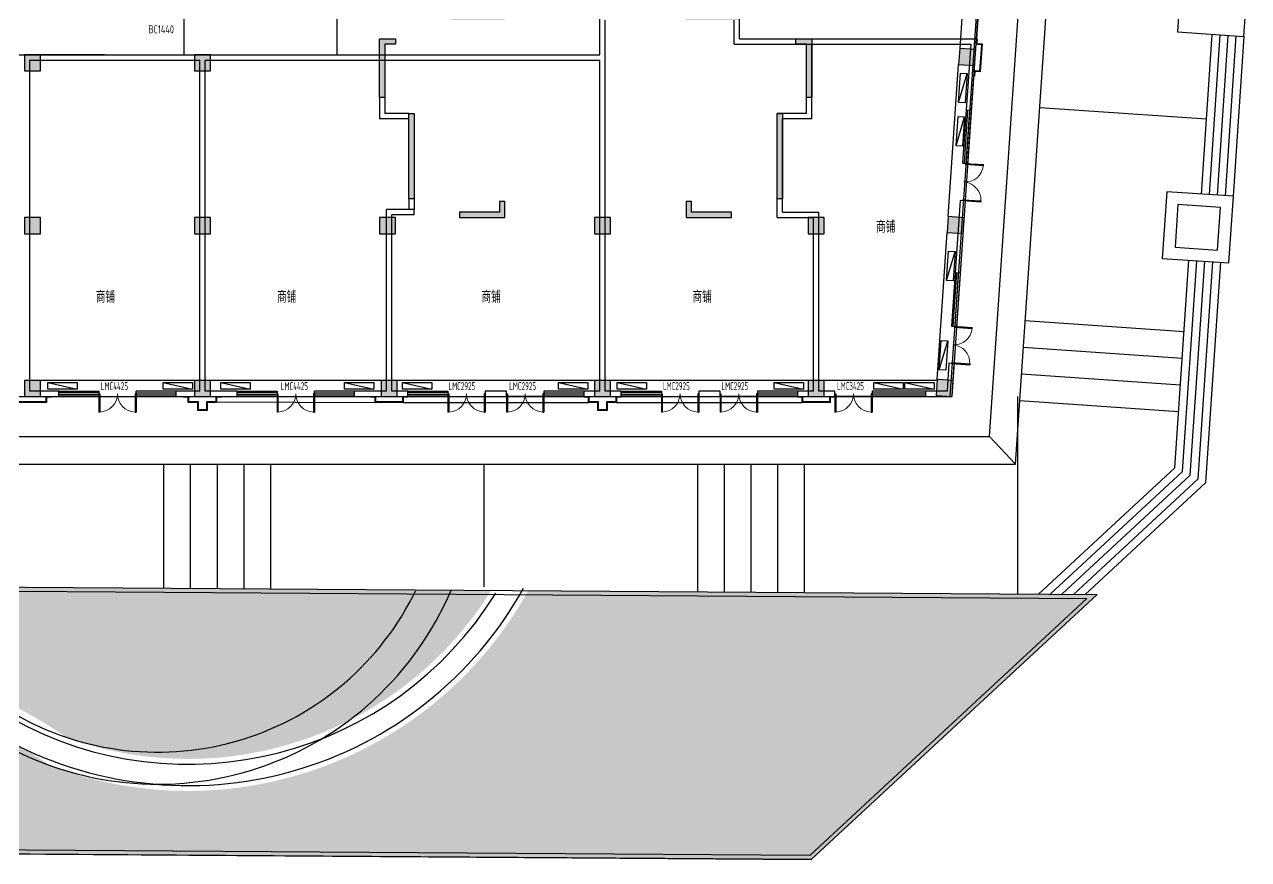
# Model space of a CAD drawing. Header units: millimetres. Extents: x 36720183 to 38160956, y 58934012 to 60388477.
# Drawn here: x 37329263 to 37375131, y 59259071 to 59290355 of the extents above; entities that cross this region are included whole.
import ezdxf

# ---------------------------------------------------------------- set-up
doc = ezdxf.new("R2010")
doc.units = ezdxf.units.MM
doc.header["$LTSCALE"] = 1000
doc.header["$MEASUREMENT"] = 0
doc.linetypes.add('DASH', pattern=[0.35, 0.25, -0.1])
for name, color, linetype in [('@ 绿化', 8, 'Continuous'), ('@YL', 2, 'Continuous'), ('@园建', 1, 'Continuous'), ('@围墙', 5, 'Continuous'), ('@铺装', 2, 'Continuous'), ('C_Hatch', 41, 'Continuous'), ('C_Wall', 6, 'Continuous'), ('COLUMN', 9, 'Continuous'), ('CURTWALL', 4, 'Continuous'), ('DL_道路红线_干道网_', 6, 'Continuous'), ('DL_道路红线_支路网_', 1, 'Continuous'), ('PUB_HATCH', 8, 'Continuous'), ('STAIR', 2, 'Continuous'), ('TEXT', 1, 'Continuous'), ('WALL', 4, 'Continuous'), ('WINDOW', 2, 'Continuous'), ('WINDOW_TEXT', 3, 'Continuous'), ('总图草图2013.08.27$0$花都地段2终极版总图、 - 副本$0$DL_道路红线_干道网_', 6, 'Continuous'), ('总图草图2013_08_27$0$花都地段2', 6, 'Continuous'), ('空调', 115, 'Continuous'), ('裙楼挑廊', 7, 'Continuous'), ('首层轮廓', 6, 'Continuous')]:
    doc.layers.add(name, color=color, linetype=linetype)
doc.styles.get("Standard").update_dxf_attribs({"font": 'gbenor.shx', "bigfont": 'gbcbig.shx'})
pattern_1 = [(90, (0, 0), (-997.7954749999999, 997.7954750000001), [264.58066, -1731.01015]), (45, (0, 0), (-997.7961550815103, 997.7961550815104), [264.58066, -1146.51615]), (135, (0, 0), (-997.7961550815104, -997.7961550815103), [264.58066, -1146.51615])]

# ---------------------------------------------------------------- blocks, each defined once
blk = doc.blocks.new('_FZH')
blk.add_lwpolyline([(-0.499999999992724, -0.4999999999854481), (0.499999999992724, -0.4999999999854481), (0.499999999992724, 0.5000000000145519), (-0.499999999992724, 0.5000000000145519)], close=True)
at = {"layer": 'PUB_HATCH'}
blk.add_solid([(-0.499999999992724, -0.4999999999854481), (0.499999999992724, -0.4999999999854481), (-0.499999999992724, 0.5000000000145519), (0.499999999992724, 0.5000000000145519)], dxfattribs=at)
blk = doc.blocks.new('$DorLib2D$00000002')
for p, q in [((-0.5, -5.684341886080802e-17), (-0.5000000000000007, 0.4875)), ((-0.4750000000000007, 0.4875), (-0.5000000000000007, 0.4875)), ((-0.475, -2.842170943040401e-17), (-0.4750000000000007, 0.4875)), ((0.475, -2.842170943040401e-17), (0.4750000000000007, 0.4875)), ((0.4750000000000007, 0.4875), (0.5000000000000007, 0.4875)), ((0.5, -5.684341886080802e-17), (0.5000000000000007, 0.4875)), ((-0.5, -5.684341886080802e-17), (-0.475, -2.842170943040401e-17)), ((0.5, -5.684341886080802e-17), (0.475, -2.842170943040401e-17))]:
    blk.add_line(p, q)
at = {"lineweight": 13}
for centre, start, end in [((-0.4875, -4.263256414560601e-17), 0, 88.53071641864632), ((0.4875, -4.263256414560601e-17), 91.4692835813537, 180)]:
    blk.add_arc(centre, 0.4875, start, end, dxfattribs=at)
blk = doc.blocks.new('ed231')
at = {"layer": '@铺装', "color": 2, "ltscale": 0.2}
for p, q in [((6628193.603387751, 372824.6380588533), (6626793.674507126, 372824.6381027671)), ((6628193.603387751, 372824.6379623907), (6626793.674507126, 372824.6380063044))]:
    blk.add_line(p, q, dxfattribs=at)
at = {"layer": 'CURTWALL', "color": 2}
for p, q in [((6629693.603891075, 373024.6380220773), (6628193.60372787, 373024.6380453529)), ((6628193.60372787, 373024.6380453529), (6628193.60372787, 372824.6380453529)), ((6628193.60372787, 372957.9713541763), (6629693.603891075, 372957.9713554131)), ((6628193.60372787, 372891.3047365295), (6629693.603891075, 372891.3046887415)), ((6628193.60372787, 372824.6380453529), (6629693.603891075, 372824.6380220773))]:
    blk.add_line(p, q, dxfattribs=at)
at = {"layer": 'WINDOW', "color": 0, "xscale": 1400, "yscale": -1400, "zscale": 1400}
blk.add_blockref('$DorLib2D$00000002', (6627493.603891075, 372924.6380220773), dxfattribs=at)
blk = doc.blocks.new('ds1213')
at = {"layer": '空调', "linetype": 'DASH', "ltscale": 1000}
blk.add_lwpolyline([(8431959.488748034, 364790.3195485603), (8431959.48874805, 365040.3195484038), (8433059.48874808, 365040.319548687), (8433059.488748109, 364790.3195485976)], close=True, dxfattribs=at)
blk.add_lwpolyline([(8431959.48874805, 365040.3195484038), (8433059.488748109, 364790.3195485976)], dxfattribs=at)
blk = doc.blocks.new('T5T6scpm')
at = {"layer": 'C_Hatch'}
h = blk.add_hatch(color=6, dxfattribs=at)
h.paths.add_polyline_path([(344544.7891936302, 42811.43047029525), (344544.7891936302, 43611.43047029525), (344344.7891936302, 43611.43047029525), (344344.7891936302, 42611.43047029525), (345994.7890982628, 42611.43047029525), (345994.7890982628, 42811.43047029525)])
h.paths.add_polyline_path([(348794.7891939655, 50211.43008909374), (350444.789193593, 50211.43008909374), (350444.789193593, 50411.430089131), (348794.7891939655, 50411.430089131)])
h.paths.add_polyline_path([(338344.7891945541, 57911.43008910865), (338344.7891945541, 55111.43008882552), (338544.7891945541, 55111.43008882552), (338544.7891945541, 57911.43008910865)])
h.paths.add_polyline_path([(337244.7891945541, 54811.43008910865), (337044.8374272808, 54811.42866165936), (337044.7891945541, 52411.43008882552), (337644.7891945541, 52411.43008882552), (337644.7891945541, 52611.43008882552), (337244.7891945541, 52611.43008882552)])
h.paths.add_polyline_path([(341444.7891945541, 58611.43008882552), (339944.7891943753, 58611.43008882552), (339944.7891943753, 58411.43008882552), (341444.7891945541, 58411.43008882552)])
h.paths.add_polyline_path([(363044.7891941816, 41511.43047029525), (363044.7891941816, 41711.43047029525), (363444.7891941816, 41711.43047029525), (363444.7891941816, 44611.34540254623), (363644.7891941816, 44611.34540254623), (363644.7891941816, 41511.43047029525)])
h.paths.add_polyline_path([(351344.7479950786, 47711.43007402122), (351344.7891936302, 48811.43008882552), (349344.7891936302, 48811.43008882552), (349344.7891936302, 48111.43027956039), (349144.7891936302, 48111.43027956039), (349144.7891936302, 48811.43008882552), (349144.7891936302, 49011.43008882552), (349344.7891936302, 49011.43008882552), (351544.7891936302, 49011.43008882552), (351544.7479950786, 47711.43007402122)])
h.paths.add_polyline_path([(353544.8715910912, 49011.43008898199), (354144.8715910912, 49011.43008898199), (354144.8715910912, 48811.43008898199), (353744.8715910912, 48811.43008898199), (353744.8715910912, 47361.52011568099), (353544.8715910912, 47361.52011568099)])
h.paths.add_polyline_path([(348444.7891936302, 32411.43008882552), (348444.7891936302, 33011.43085176498), (348244.7891936302, 33011.43085176498), (348244.7891936302, 32611.43008882552), (346744.7891824543, 32611.43008882552), (346744.7891824543, 32411.43008882552)])
h.paths.add_polyline_path([(344344.7891936302, 39111.43085176498), (344344.7891936302, 38911.43085176498), (343944.7891936302, 38911.43085176498), (343944.7891936302, 36911.43008878082), (343744.7891936302, 36911.43008878082), (343744.7891936302, 39111.43085176498)])
h.paths.add_polyline_path([(351344.7891936302, 46211.43027956039), (351344.7891936302, 43811.43037492782), (351544.7891936302, 43811.43037492782), (351544.7891936302, 46211.43027956039)])
h.paths.add_polyline_path([(332044.7891936302, 50111.43008882552), (332644.7891936302, 50111.43008882552), (332644.7891936302, 49911.43008882552), (332244.7891936302, 49911.43008882552), (332244.7891936302, 48461.43027956039), (332044.7891936302, 48461.43027956039)])
h.paths.add_polyline_path([(361144.8715910912, 50561.34540254623), (361144.7891935781, 48811.43008898199), (360944.7891935781, 48811.43008898199), (360944.8715910912, 50561.34540254623)])
h.paths.add_polyline_path([(364644.8715910912, 50561.34540254623), (365244.8715910912, 50561.34540254623), (365244.8715910912, 48911.34540254623), (365044.8715910912, 48911.34540254623), (365044.8715910912, 50361.34540254623), (364644.8715910912, 50361.34540254623)])
h.paths.add_polyline_path([(350744.7891936302, 57911.43008892238), (350744.7891936302, 55111.43008882552), (350544.7891936302, 55111.43008882552), (350544.7891936302, 57911.43008892238)])
h.paths.add_polyline_path([(351844.7891936302, 54811.43008910865), (352044.7891936302, 54811.43008910865), (352044.7891936302, 52411.43008882552), (351444.7891936302, 52411.43008882552), (351444.7891936302, 52611.43008882552), (351844.7891936302, 52611.43008882552)])
h.paths.add_polyline_path([(358044.7861418724, 49011.43008898199), (358044.7861418724, 47361.52011568099), (357844.7861418724, 47361.52011568099), (357844.7861418724, 49011.43008898199)])
h.paths.add_polyline_path([(365244.8715910912, 46161.34535486251), (365244.8715910912, 44411.34540254623), (365044.8715910912, 44411.34540254623), (365044.8715910912, 46161.34535486251)])
h.paths.add_polyline_path([(347644.7891936302, 58611.43008882552), (349144.789193809, 58611.43008882552), (349144.789193809, 58411.43008882552), (347644.7891936302, 58411.43008882552)])
h.paths.add_polyline_path([(346444.7891936302, 41711.43047029525), (348044.7891936302, 41711.43047029525), (348044.7891936302, 41511.43047029525), (346444.7891936302, 41511.43047029525)])
h.paths.add_polyline_path([(355644.7861418724, 41711.43047029525), (358044.7861418724, 41711.43047029525), (358044.7861418724, 41511.43047029525), (355644.7861418724, 41511.43047029525)])
h.paths.add_polyline_path([(347144.7891936302, 48511.43027956039), (347144.7891936302, 47911.43027956039), (346944.7891936302, 47911.43027956039), (346944.7891936302, 48311.43027956039), (344344.7891936302, 48311.43027956039), (344344.7891936302, 48511.43027956039)])
h.paths.add_polyline_path([(344644.7891940027, 54711.43008882552), (344644.7891940027, 52311.43008887023), (344444.7891940027, 52311.43008887023), (344444.7891940027, 54711.43008882552)])
h.paths.add_polyline_path([(358844.7861418724, 36311.43085176498), (358844.7891011536, 33111.43008882552), (358644.7891011536, 33111.43008882552), (358644.7861418724, 36311.43085176498)])
h.paths.add_polyline_path([(359744.7861418724, 38911.43085176498), (359344.792245388, 38911.43085176498), (359344.792245388, 39111.43085176498), (359944.7861418724, 39111.43085176498), (359944.7861418724, 36911.43008878082), (359744.7861418724, 36911.43008878082)])
h.paths.add_polyline_path([(355244.7861418724, 40011.43047029525), (357244.7861418724, 40011.43047029525), (357244.7861418724, 39811.43047029525), (355244.7861418724, 39811.43047029525)])
h.paths.add_polyline_path([(346444.7891936302, 40011.43047029525), (348444.7891936302, 40011.43047029525), (348444.7891936302, 39811.43047029525), (346444.7891936302, 39811.43047029525)])
h.paths.add_polyline_path([(345044.7891936302, 36311.43085176498), (345044.7891936302, 33111.43008882552), (344844.7891936302, 33111.43008882552), (344844.7891936302, 36311.43085176498)])
h.paths.add_polyline_path([(342144.7891936228, 44261.4304703474), (342344.7891936228, 44261.4304703474), (342344.7891936302, 42611.43047029525), (341744.7891936302, 42611.43047029525), (341744.7891936302, 42811.43047029525), (342144.7891936302, 42811.43047029525)])
h.paths.add_polyline_path([(334744.7891936302, 42811.43047029525), (334744.7891936302, 41061.43047029525), (334544.7891936302, 41061.43047029525), (334544.7891936302, 42811.43047029525)])
h.paths.add_polyline_path([(330644.7891936302, 47211.43027956039), (330644.7891936302, 45461.43038088828), (330444.7891936302, 45461.43038088828), (330444.7891936302, 47211.43027956039)])
h.paths.add_polyline_path([(330644.7891936302, 41261.43047029525), (331044.7891936302, 41261.43047029525), (331044.7891936302, 41061.43047029525), (330444.7891936302, 41061.43047029525), (330444.7891936302, 42711.43047029525), (330644.7891936302, 42711.43047029525)])
h.paths.add_polyline_path([(338044.7891941816, 50111.42055208236), (338044.7891941816, 48511.42055208236), (337844.7891941816, 48511.42055208236), (337844.7891941816, 49911.42055208236), (337194.661020726, 49911.43009159714), (337194.661020726, 50111.43009159714)])
h.paths.add_polyline_path([(355244.7891936302, 32411.43008882552), (356944.7891818881, 32411.43008882552), (356944.7891818881, 32611.43008882552), (355444.7891936302, 32611.43008882552), (355444.7891936302, 33011.43085176498), (355244.7891936302, 33011.43085176498)])
at = {"color": 6}
blk.add_line((331044.789193593, 25710.87520406395), (331444.789193593, 25710.87517555803), dxfattribs=at)
at = {"layer": '@铺装', "color": 6, "ltscale": 0.2}
for p, q in [((333227.2969100922, 25710.87511587143), (334627.2967468873, 25710.87511587143)), ((339909.8044658154, 25710.87511587143), (341309.8043026105, 25710.87511587143)), ((362209.8037951961, 25710.87513598055), (360809.8042985201, 25710.87517989427))]:
    blk.add_line(p, q, dxfattribs=at)
for points in [[(366116.7042734176, 39109.25147897005), (366141.6462831274, 39107.54967065156), (366129.7336248979, 38932.95560267568), (366329.2697025836, 38919.34113612026), (366305.4443861172, 38570.15300016105), (366305.4443861172, 38570.15300016105), (366281.6190696433, 38220.96486418694), (366281.6190457568, 38220.96486599743), (366257.7937291563, 37871.77672987431), (366058.2576754838, 37885.3911947906), (366046.3450172618, 37710.79712700099), (366021.403007552, 37712.49893531948)], [(366069.0536163449, 38410.87520869821), (366103.0898068622, 38909.7154012844), (366302.6258845553, 38896.10093472898), (366278.8005680814, 38546.91279876977), (366278.8005680814, 38546.91279876977), (366258.378868252, 38247.60868223011), (366258.3788443878, 38247.60868404061), (366234.5535276756, 37898.42054810375), (366035.0174499825, 37912.03501465917), (366069.0535922199, 38410.87521034479)], [(331444.789193593, 25710.87517987937), (331444.789193593, 25685.87517987937), (331269.789193593, 25685.87517987937), (331269.789193593, 25485.87517987937), (330209.7891940251, 25485.87517987937), (330209.7891940251, 25485.87517987937), (329859.7891940102, 25485.87517987937), (329859.7891941965, 25485.87520383298), (329509.7891940251, 25485.87520395219), (329509.7891940251, 25685.87517987937), (329334.7891942039, 25685.87517987937), (329334.7891942039, 25710.87517987937)], [(330034.7891940251, 25710.87520406395), (331244.789193593, 25710.87517987937), (331244.789193593, 25510.87517987937), (330184.7891940251, 25510.87517987937), (330184.7891940251, 25510.87517987937), (329884.7891940251, 25510.87517987937), (329884.7891942114, 25510.87520381808), (329534.7891942114, 25510.8752040565), (329534.7891942114, 25710.8752040565), (330034.7891940251, 25710.87522824854)], [(337809.8042998239, 25710.87517730147), (337809.8042998239, 25685.87517730147), (337634.8042998239, 25685.87517730147), (337634.8042998239, 25485.87517730147), (337284.8042998239, 25485.87517730147), (337284.8042998239, 25185.87517730147), (336934.804299809, 25185.87517730147), (336934.8042999953, 25485.87520125508), (336584.8042998239, 25485.87520137429), (336584.8042998239, 25685.87517730147), (336409.8043000102, 25685.87517730147), (336409.8043000102, 25710.87517730147)], [(337109.8042998239, 25710.87520148605), (337609.8042998239, 25710.87517730147), (337609.8042998239, 25510.87517730147), (337259.8042998239, 25510.87517730147), (337259.8042998239, 25210.87517730147), (336959.8042998239, 25210.87517730147), (336959.8043000102, 25510.87520124018), (336609.8043000102, 25510.8752014786), (336609.8043000102, 25710.8752014786), (337109.8042998239, 25710.87522567064)], [(344809.8043050766, 25710.87517502904), (344809.8043050766, 25685.87517502904), (344634.8043050766, 25685.87517502904), (344634.8043050766, 25485.87517502904), (344284.8043050766, 25485.87517502904), (344284.8043050766, 25485.87517502904), (343934.8043050617, 25485.87517502904), (343934.804305248, 25485.87519898266), (343584.8043050766, 25485.87519910187), (343584.8043050766, 25685.87517502904), (343409.8043052554, 25685.87517502904), (343409.8043052554, 25710.87517502904)], [(344109.8043050766, 25710.87519921362), (344609.8043050766, 25710.87517502904), (344609.8043050766, 25510.87517502904), (344259.8043050766, 25510.87517502904), (344259.8043050766, 25510.87517502904), (343959.8043050766, 25510.87517502904), (343959.8043052629, 25510.87519896775), (343609.8043052629, 25510.87519920617), (343609.8043052629, 25710.87519920617), (344109.8043050766, 25710.87522339821)], [(352809.8042983785, 25710.87517999113), (352809.8042983785, 25685.87517999113), (352634.8042983785, 25685.87517999113), (352634.8042983785, 25485.87517999113), (352284.8042983785, 25485.87517999113), (352284.8042983785, 25185.87517999113), (351934.8042983636, 25185.87517999113), (351934.8042985499, 25485.87520394474), (351584.8042983785, 25485.87520406395), (351584.8042983785, 25685.87517999113), (351409.8042985648, 25685.87517999113), (351409.8042985648, 25710.87517999113)], [(352109.8042983785, 25710.87520417571), (352609.8042983785, 25710.87517999113), (352609.8042983785, 25510.87517999113), (352259.8042983785, 25510.87517999113), (352259.8042983785, 25210.87517999113), (351959.8042983785, 25210.87517999113), (351959.8042985648, 25510.87520392984), (351609.8042985648, 25510.87520416826), (351609.8042985648, 25710.87520416826), (352109.8042983785, 25710.8752283603)], [(360809.8042983785, 25710.87519893795), (360809.8042983785, 25685.87519893795), (360634.8042983785, 25685.87519893795), (360634.8042983785, 25485.87519893795), (360284.8042983785, 25485.87519893795), (360284.8042983785, 25485.87519893795), (359934.8042983636, 25485.87519893795), (359934.8042985499, 25485.87522289157), (359584.8042983785, 25485.87522301078), (359584.8042983785, 25685.87519893795), (359409.8042985573, 25685.87519893795), (359409.8042985573, 25710.87519893795)], [(360109.8042983785, 25710.87522312254), (360609.8042983785, 25710.87519893795), (360609.8042983785, 25510.87519893795), (360259.8042983785, 25510.87519893795), (360259.8042983785, 25510.87519893795), (359959.8042983785, 25510.87519893795), (359959.8042985648, 25510.87522287667), (359609.8042985648, 25510.87522311509), (359609.8042985648, 25710.87522311509), (360109.8042983785, 25710.87524730712)], [(364804.4833977968, 25710.87519893795), (365202.5215005204, 25710.8751828894)]]:
    blk.add_lwpolyline(points, dxfattribs=at)
at = {"layer": 'C_Wall', "color": 6}
for points in [[(344344.7891936302, 39111.43085176498), (344344.7891936302, 38911.43085176498), (343944.7891936302, 38911.43085176498), (343944.7891936302, 36911.43008878082), (343744.7891936302, 36911.43008878082), (343744.7891936302, 39111.43085176498), (344344.7891936302, 39111.43085176498)], [(359744.7861418724, 38911.43085176498), (359344.792245388, 38911.43085176498), (359344.792245388, 39111.43085176498), (359944.7861418724, 39111.43085176498), (359944.7861418724, 36911.43008878082), (359744.7861418724, 36911.43008878082), (359744.7861418724, 38911.43085176498)], [(348444.7891936302, 32411.43008882552), (348444.7891936302, 33011.43085176498), (348244.7891936302, 33011.43085176498), (348244.7891936302, 32611.43008882552), (346744.7891824543, 32611.43008882552), (346744.7891824543, 32411.43008882552), (348444.7891936302, 32411.43008882552)], [(355444.7891936302, 32611.43008882552), (355444.7891936302, 33011.43085176498), (355244.7891936302, 33011.43085176498), (355244.7891936302, 32411.43008882552)], [(355244.7891936302, 32411.43008882552), (356944.7891818881, 32411.43008882552), (356944.7891818881, 32611.43008882552), (355444.7891936302, 32611.43008882552)]]:
    blk.add_lwpolyline(points, dxfattribs=at)
for points in [[(345044.7891936302, 36311.43085176498), (345044.7891936302, 33111.43008882552), (344844.7891936302, 33111.43008882552), (344844.7891936302, 36311.43085176498)], [(358844.7861418724, 36311.43085176498), (358844.7891011536, 33111.43008882552), (358644.7891011536, 33111.43008882552), (358644.7861418724, 36311.43085176498)]]:
    blk.add_lwpolyline(points, close=True, dxfattribs=at)
at = {"layer": 'STAIR', "color": 6}
blk.add_lwpolyline([(366394.9822938144, 43188.73611950874), (366116.7448330671, 39111.43028436601)], dxfattribs=at)
at = {"layer": 'WALL', "color": 6}
for p, q in [((352009.8044263572, 38510.87521351874), (352009.8044263646, 40011.41263884306)), ((357244.7861608341, 39111.60467130691), (357244.7860735655, 40012.14794368297)), ((352209.8042983785, 38410.87520795316), (352209.8041850179, 39811.41261326522)), ((357044.7860621139, 38911.41260004044), (357044.7860714868, 39812.1775425747)), ((357244.7861414924, 39211.41857599467), (357244.6891599521, 39211.41857599467)), ((357244.7861414924, 39211.41857599467), (357244.7861414924, 39411.41857599467)), ((357244.7861545831, 39111.41257738322), (366117.0932037011, 39111.41258259863)), ((365934.3531310558, 36434.34133689851), (366117.0932037011, 39111.41258259863)), ((357044.7860558629, 38911.41260003299), (365902.9781396538, 38911.41260524839)), ((359744.7861372605, 36311.41259767115), (359744.7858313322, 38911.41260162741)), ((359944.7861723676, 36111.41222122312), (359944.7861707136, 38911.41260173917)), ((365902.9781396464, 38911.41260524839), (365734.8173120916, 36447.95946235955)), ((330234.7891456559, 38510.87520729005), (330544.789197959, 38510.87520726025)), ((330544.789197959, 38510.87520726025), (337109.8043075502, 38510.87520658225)), ((330644.7891893685, 25910.87521844357), (330644.7891921997, 38310.87519969791)), ((330644.7891921997, 38310.87519969791), (337009.8043039069, 38310.87519902736)), ((337009.8042963371, 25910.8752169311), (337009.8043039069, 38310.87519902736)), ((337109.8043075353, 38510.87520658225), (352009.8044263572, 38510.87521351874)), ((337209.8042962775, 25910.87520772964), (337209.8043038547, 38310.87521205842)), ((337209.8043038547, 38310.87521205842), (352009.8043135554, 38310.87521339953)), ((352009.8042980731, 25910.87519596517), (352009.8042980731, 38310.87521339953)), ((352209.8042983785, 35611.41613424569), (352209.8042983785, 38410.87520795316)), ((343744.7891935483, 36911.83002505451), (343744.7892017439, 36111.41222216934)), ((343944.7891935483, 36911.83002505451), (343744.7891935483, 36911.83002505451)), ((343944.7891935483, 36911.83002505451), (343944.7892524377, 36311.41266265512)), ((344844.7891930789, 36311.41258773953), (343944.7893112749, 36311.41266264766)), ((359744.7862078622, 36311.41259767115), (358644.7894443423, 36311.41258773953)), ((358644.7894450873, 32411.41222348809), (358644.7894443423, 36311.41258773953)), ((365734.8173120916, 36447.95946235955), (365934.3531310558, 36434.34133689851)), ((344844.7891930789, 36111.41258773953), (343744.7892078906, 36111.41241255403)), ((358844.7891928777, 32611.41182647645), (358844.7894017324, 36111.41267500818)), ((359944.7861727178, 36111.4126849547), (358844.7894017324, 36111.41267500818)), ((352209.8042790964, 25910.87521003187), (352209.8042983785, 35611.41613424569)), ((344844.789193064, 33111.41181768477), (344844.7892215177, 32711.41799338162)), ((345044.789193064, 33111.41183191538), (344844.789193064, 33111.41181768477)), ((345044.789193064, 33111.41183191538), (345044.7892215177, 32711.41800761223)), ((365503.3429818153, 33055.86869309843), (365318.4496602193, 30346.7704770416)), ((365702.8788007796, 33042.25056763738), (365503.3429818153, 33055.86869309843)), ((365517.5850360841, 30333.17968108505), (365702.8788007796, 33042.25056763738)), ((345044.7890519872, 32711.41800760478), (344009.8042785004, 32711.41793399304)), ((344009.8042800725, 25910.87520551682), (344009.8042785004, 32711.41793399304)), ((345044.7892215177, 32711.41800761223), (344844.7892215177, 32711.41799338162)), ((345044.789057292, 32511.41800760478), (345044.7890519872, 32711.41800760478)), ((358844.7894017175, 32611.41182647645), (360209.8042784706, 32611.41181639582)), ((360209.8042996228, 25910.87519833446), (360209.804278791, 32611.41181639582)), ((345044.789057292, 32511.41800760478), (344209.804306969, 32511.41815555096)), ((344209.804308489, 25910.87519112974), (344209.804306969, 32511.41815555096)), ((358644.7894443274, 32411.41199534386), (360009.8042892441, 32411.41198526323)), ((360009.8042989671, 25910.87519848347), (360009.8042893931, 32411.41198526323)), ((365517.5850360841, 30333.17968108505), (365318.4496602193, 30346.7704770416)), ((365086.9415113255, 26954.66140697896), (365015.7041166723, 25910.87520039827)), ((365286.4773430005, 26941.04328030348), (365086.9415113255, 26954.66140697896)), ((365202.5195691511, 25710.87520071119), (365286.4773430005, 26941.04328030348)), ((330234.7891427502, 25710.87520312518), (331254.7891946137, 25710.87520305067)), ((331745.9835165888, 25910.87517482042), (330644.7891893685, 25910.87521844357)), ((331254.7891946137, 25710.87520305067), (331727.2967468202, 25710.87515137345)), ((331727.2967468202, 25710.87517555803), (331727.2967547178, 25910.87517555803)), ((337009.8042963371, 25910.8752169311), (336127.2967468873, 25910.87521722913)), ((336127.2967468202, 25710.87518061697), (336127.2967468873, 25910.87517555803)), ((336127.2967468873, 25710.87517555803), (337109.8042998314, 25710.87520148605)), ((337109.8042998239, 25710.87520148605), (338409.8043025434, 25710.87521318346)), ((338409.8043104336, 25910.87519771606), (337209.8042962775, 25910.87520772964)), ((338409.8043025434, 25710.87521318346), (338409.8043104336, 25910.87519771606)), ((344009.8042800725, 25910.87520551682), (342809.8043026105, 25910.87513442338)), ((342809.8043025434, 25710.87515430152), (342809.8043026105, 25910.87513442338)), ((342809.8043025434, 25710.87515430152), (344109.8043049872, 25710.87519921362)), ((344109.8043050766, 25710.87519921362), (344809.8043050766, 25710.87519120425)), ((344809.8043049499, 25910.87520560622), (344209.804308489, 25910.87519112974)), ((344809.8043050766, 25710.87519120425), (344809.8043049499, 25910.87520560622)), ((348509.8042984381, 25910.87519796938), (347709.8042982519, 25910.87519796938)), ((347709.8042982519, 25910.87519796938), (347709.8042982519, 25710.87519796938)), ((347709.8042982519, 25710.87519796938), (348509.8042984381, 25710.87519796938)), ((348509.8042984381, 25710.87519796938), (348509.8042984381, 25910.87519796938)), ((352009.8042980731, 25910.87519596517), (351409.8042984381, 25910.87519440055)), ((351409.8042984381, 25910.87519440055), (351409.8042985648, 25710.87517999113)), ((351409.8042985648, 25710.87517999113), (352109.8043003753, 25710.87520417571)), ((352109.8043002412, 25710.87520417571), (352809.8042983785, 25710.87517999113)), ((352809.8042985201, 25910.87517211586), (352209.8042790964, 25910.87521003187)), ((352809.8042983785, 25710.87517999113), (352809.8042985201, 25910.87517211586)), ((356509.8042986989, 25910.87519870698), (355709.8042985201, 25910.87519870698)), ((355709.8042985201, 25910.87519870698), (355709.8042985201, 25710.87519870698)), ((355709.8042985201, 25710.87519870698), (356509.8042986989, 25710.87519870698)), ((356509.8042986989, 25710.87519870698), (356509.8042986989, 25910.87519870698)), ((359409.8042986989, 25910.87519870698), (359409.8042985573, 25710.87521008402)), ((360009.8042989671, 25910.87519848347), (359409.8042986989, 25910.87519870698)), ((359409.8042985573, 25710.87521008402), (360809.8042983711, 25710.87520050257)), ((360809.8042985201, 25910.87518813461), (360209.8042996228, 25910.875198327)), ((360809.8042983785, 25710.87519893795), (360809.8042985201, 25910.87518813461)), ((365015.7041166723, 25910.87520039827), (364209.8042985201, 25910.87519509345)), ((364209.8042985201, 25910.87519566715), (364209.8042983785, 25710.87520704418)), ((364209.8042983785, 25710.8752111569), (365202.5195691511, 25710.87520071119))]:
    blk.add_line(p, q, dxfattribs=at)
at = {"layer": 'WINDOW', "color": 6, "linetype": 'DASH', "ltscale": 500}
for p, q in [((342144.7891944274, 40611.41817517579), (342144.7891954035, 38510.87520892918)), ((336410.2802712098, 39861.41817528754), (336410.2802710682, 38510.87520665675))]:
    blk.add_line(p, q, dxfattribs=at)
at = {"layer": 'WINDOW', "color": 6}
for p, q in [((365734.4492826909, 36447.98456688225), (365598.7129382938, 34452.59580836445)), ((365665.2259160131, 34448.07126328349), (365800.9622359499, 36443.46002347022)), ((365731.7388203666, 34443.54672320187), (365867.475189209, 36438.93548005819)), ((365798.2517980784, 34439.02217812836), (365933.988142468, 36434.41093664616)), ((365598.7129382938, 34452.59580836445), (365798.2517980784, 34439.02217812836)), ((365318.0461763069, 30346.75331132114), (365182.3098319173, 28351.36455279589)), ((365248.8228096291, 28346.84000772238), (365384.559129566, 30342.22876790911)), ((365315.3357139826, 28342.31546763331), (365451.0720828325, 30337.70422449708)), ((365381.8486916944, 28337.7909225598), (365517.5850360841, 30333.17968108505)), ((365182.3098319173, 28351.36455279589), (365381.8486916944, 28337.7909225598)), ((331727.2967468873, 25910.87517555803), (333227.2969100922, 25910.87519883364)), ((333227.2969100922, 25844.20850765705), (331727.2967468873, 25844.20850889385)), ((333227.2969100922, 25777.54189001024), (331727.2967468873, 25777.54184222221)), ((333227.2969100922, 25710.87519883364), (331727.2967468873, 25710.87517555803)), ((333227.2969100922, 25910.87519883364), (333227.2969100922, 25710.87519883364)), ((336127.2967468873, 25910.87517555803), (334627.2965836823, 25910.87519883364)), ((334627.2965836823, 25710.87519883364), (334627.2965867892, 25910.87519883364)), ((334627.2965836823, 25844.20850765705), (336127.2967468873, 25844.20850889385)), ((334627.2965836823, 25777.54189001024), (336127.2967468873, 25777.54184222221)), ((334627.2965836823, 25710.87519883364), (336127.2967468873, 25710.87517555803)), ((338409.8043026105, 25910.87517555803), (339909.8044658154, 25910.87519883364)), ((339909.8044658154, 25844.20850765705), (338409.8043026105, 25844.20850889385)), ((339909.8044658154, 25777.54189001024), (338409.8043026105, 25777.54184222221)), ((339909.8044658154, 25710.87519883364), (338409.8043026105, 25710.87517555803)), ((339909.8044658154, 25910.87519883364), (339909.8044658154, 25710.87519883364)), ((342809.8043026105, 25910.87517555803), (341309.8041394055, 25910.87519883364)), ((341309.8041394055, 25710.87519883364), (341309.8041425049, 25910.87519883364)), ((341309.8041394055, 25844.20850765705), (342809.8043026105, 25844.20850889385)), ((341309.8041394055, 25777.54189001024), (342809.8043026105, 25777.54184222221)), ((341309.8041394055, 25710.87519883364), (342809.8043026105, 25710.87517555803)), ((364209.8042985201, 25910.87519566715), (362209.8041353151, 25910.87521894276)), ((362209.8041353151, 25910.87521894276), (362209.8041353151, 25710.87521894276)), ((362209.8041353151, 25844.20852776617), (364209.8042985201, 25844.20852900296)), ((362209.8041353151, 25777.54191011935), (364209.8042985201, 25777.54186233133)), ((362209.8041353151, 25710.87521894276), (364209.8042985201, 25710.87519566715))]:
    blk.add_line(p, q, dxfattribs=at)
at = {"layer": '裙楼挑廊', "color": 6, "linetype": 'DASH', "ltscale": 1000}
for p, q in [((365807.9846584722, 43397.83076290041), (365490.797448419, 38750.90437398106)), ((365060.9798571616, 32451.4472284615), (365450.0765750334, 38152.28779348731)), ((364644.6255312786, 26350.21265460551), (365018.9470120147, 31852.91989479959)), ((336809.804298386, 26310.87522310019), (331044.789193593, 26310.87520551682)), ((343809.804298386, 26310.87522310019), (337409.8042983636, 26310.87522310019)), ((351809.804298386, 26310.87522310019), (344409.8042983636, 26310.87520551682)), ((359809.804298386, 26310.87522310019), (352409.8042983636, 26310.87520551682)), ((364641.9496044666, 26310.87523315102), (360409.8042983636, 26310.87522310019)), ((337609.8042998239, 25510.87517730147), (343584.8043050766, 25485.87519910187)), ((344634.8043050766, 25485.87517502904), (351584.8042983785, 25485.87517502904)), ((352634.8042983785, 25485.87517502904), (359584.8042916805, 25485.87517502904))]:
    blk.add_line(p, q, dxfattribs=at)
at = {"layer": '首层轮廓', "color": 6}
blk.add_line((333444.7890388891, 38510.87520705909), (330444.7891934216, 38510.87520705163), dxfattribs=at)
at = {"color": 6, "xscale": -1}
for p in [(6974503.408189327, -347113.7628083304), (6982503.408189595, -347113.7628075927)]:
    blk.add_blockref('ed231', p, dxfattribs=at)
at = {"color": 6}
for p in [(-6278283.799592637, -347113.7628241032), (-6270283.799592372, -347113.7628233656)]:
    blk.add_blockref('ed231', p, dxfattribs=at)
at = {"layer": 'COLUMN', "color": 6, "xscale": 599.9999999767169, "yscale": 599.9999999767169, "zscale": 599.9999999767169, "rotation": 356.1084516548415}
for p in [(365769.7453019768, 38431.23564703763), (365339.9277107194, 32131.77850151807), (364923.5733848363, 26030.54392766207)]:
    blk.add_blockref('_FZH', p, dxfattribs=at)
at = {"layer": 'COLUMN', "color": 6, "xscale": 599.9999999767169, "yscale": 599.9999999767169, "zscale": 599.9999999767169}
for p in [(330744.7891936079, 38210.87513716519), (337109.8042983785, 38210.87515622377), (330744.7891936079, 32111.4180482924), (337109.8042983785, 32111.41806735098), (344044.7891932353, 32111.41806735843), (352109.8042983785, 32111.41804840416), (360109.8042983785, 32111.41806735098), (330744.7891936079, 26010.87520404905), (337109.8042983785, 26010.87522310764), (344109.8042983785, 26010.87522310764), (352109.8042983785, 26010.87520416081), (360109.8042983785, 26010.87522310764)]:
    blk.add_blockref('_FZH', p, dxfattribs=at)
at = {"layer": 'WINDOW', "color": 6, "yscale": 1400, "zscale": 1400}
for p, xscale, rotation in [((365650.974696666, 33747.42314526439), -1400, 266.1084499972247), ((365234.571590282, 27646.19188969582), -1400, 266.1084499972247), ((333927.2967468873, 25810.87517555803), 1400, 180), ((340609.8043026105, 25810.87517555803), 1400, 180), ((361509.8042985201, 25810.87519566715), -1400, 180)]:
    blk.add_blockref('$DorLib2D$00000002', p, dxfattribs=dict(at, xscale=xscale, rotation=rotation))
at = {"layer": '空调', "color": 6, "linetype": 'DASH', "ltscale": 1000, "rotation": 86.0967072286003}
for p in [(155653.3360608071, -8400519.527401261), (155559.5882301182, -8402143.237285346), (155205.2444067374, -8407191.208065681), (154925.9366177246, -8410539.69373653)]:
    blk.add_blockref('ds1213', p, dxfattribs=at)
at = {"layer": '空调', "color": 6, "linetype": 'DASH', "ltscale": 1000}
for p in [(-8100643.372770581, -338807.7399477139), (-8096319.940624971, -338807.7399477139), (-8094153.904629465, -338807.7399477139), (-8089518.635440849, -338807.7399477139), (-8087353.653852705, -338807.7399477139), (-8081509.593179196, -338807.7399477139), (-8079308.462729696, -338807.7399477139), (-8073427.938446365, -338807.7399477139), (-8069682.384484913, -338807.7399477139), (-8068521.182968128, -338807.7399477139)]:
    blk.add_blockref('ds1213', p, dxfattribs=at)
at = {"layer": 'TEXT', "color": 6}
for p in [(362355.6364658773, 31845.72275859863), (333114.5044142976, 29219.60504291952), (339909.0991403162, 29219.60506013036), (347571.1264443845, 29219.60506427288), (355478.2474283278, 29219.60506219417)]:
    blk.add_text('商铺', height=450, dxfattribs=at).set_placement(p)
at = {"layer": 'WINDOW_TEXT', "color": 6}
for s, width, p in [('BC1440', 0.7, (335093.0336090475, 39317.97198369354)), ('LMC4425', 0.6, (333306.0985583887, 25950.59680344909)), ('LMC4425', 0.6, (340049.4800446406, 25950.59680344909)), ('LMC2925', 0.6, (346333.4248430207, 25950.59680344909)), ('LMC2925', 0.6, (348611.1012746617, 25950.59680344909)), ('LMC2925', 0.6, (354370.223139599, 25950.59680344909)), ('LMC2925', 0.6, (356562.2509213239, 25950.59680344909)), ('LMC3425', 0.6, (360891.2069641873, 25950.59680344909))]:
    blk.add_text(s, height=300, dxfattribs=dict(at, width=width)).set_placement(p)

msp = doc.modelspace()

# ---------------------------------------------------------------- hatches: boundary and pattern name
at = {"layer": '@ 绿化', "linetype": 'Continuous'}
h = msp.add_hatch(dxfattribs=at)
h.set_pattern_fill('GRASS', color=256, scale=500, style=0)
h.set_pattern_definition(pattern_1)
edge = h.paths.add_edge_path()
edge.add_line((37234348.8174929, 59259920.03969017), (37234350.20831899, 59269920.26286779))
edge.add_line((37234350.20831899, 59269920.26286779), (37243329.83778371, 59266718.679794))
edge.add_arc((37245759.16467693, 59248400.63891935), 18478.42662780792, 58.97891845976278, 97.55444661155792, ccw=False)
edge.add_arc((37262941.84175488, 59280584.6006484), 18053.8304355147, 244.8953314357688, 301.1908378142012)
edge.add_arc((37280611.93688872, 59246011.60894358), 20860.01523470102, 66.49316728709772, 113.50683271288361, ccw=False)
edge.add_arc((37301714.06809828, 59282633.0285235), 21664.86467857183, 233.8440787531194, 298.8051387536632)
edge.add_arc((37320326.61187308, 59248424.66755269), 17279.66456658054, 55.04965693452232, 118.230834145741, ccw=False)
edge.add_arc((37335394.27072938, 59276222.63781034), 14581.53242936816, 249.2390098720624, 330.958374819707)
edge.add_line((37348142.42718976, 59269144.10725307), (37369446.11402965, 59268998.79875729))
edge.add_line((37369446.11402965, 59268998.79875729), (37358747.70213383, 59259071.53800369))
edge.add_line((37358747.70213383, 59259071.53800369), (37234348.8174929, 59259920.03969017))
h = msp.add_hatch(dxfattribs=at)
h.set_pattern_fill('GRASS', color=256, scale=500, style=0)
h.set_pattern_definition(pattern_1)
edge = h.paths.add_edge_path()
edge.add_arc((37244348.45805109, 59244371.26588824), 23871.26946049032, 59.406837097821324, 94.0870018103601, ccw=False)
edge.add_arc((37262851.24918693, 59281352.39451024), 17618.26521535361, 248.8607482838542, 301.78615885337)
edge.add_arc((37280511.59559055, 59246569.4497062), 21506.81135343289, 54.92119761055278, 112.932109603306, ccw=False)
edge.add_arc((37301518.10644811, 59242239.1584488), 23573.61953550106, 67.64783420411499, 111.5175858996376, ccw=False)
edge.add_arc((37320363.83917771, 59248186.75526443), 18681.62522201995, 55.721095344228274, 121.9312056850431, ccw=False)
edge.add_arc((37335394.27072937, 59276222.63781036), 13381.53242937914, 250.310547106956, 328.1112930742414)
edge.add_line((37346756.20644385, 59269153.56241264), (37242017.70817441, 59269867.96427372))
edge.add_line((37242017.70817441, 59269867.96427372), (37242027.62719087, 59269035.35797656))
edge.add_line((37242027.62719087, 59269035.35797656), (37242647.12494119, 59268181.83016766))

# ---------------------------------------------------------------- linework, layer by layer
at = {"layer": '@YL'}
for points in [[(37294928.16935427, 59276417.77052918), (37364020.86280932, 59276417.77048894), (37366202.32984035, 59308389.48982422)], [(37294928.1693534, 59274917.77052918), (37365422.00365368, 59274917.77048812), (37367698.85036773, 59308287.3805145)], [(37294928.1693528, 59273877.77052918), (37366393.46130578, 59273877.77048755), (37368736.43793339, 59308216.58472643)], [(37373365.45374823, 59284000.00333821), (37373772.66248835, 59289986.16914297)], [(37373664.76203847, 59283979.6429012), (37374071.97077858, 59289965.80870596)], [(37373964.07032871, 59283959.2824642), (37374371.27906882, 59289945.44826896)], [(37374263.37861894, 59283938.92202719), (37374670.58735906, 59289925.08783195)], [(37374562.68690918, 59283918.56159019), (37374969.89564929, 59289904.72739495)], [(37367264.80325308, 59269013.67707343), (37372367.36976907, 59273748.28154995), (37372896.22468156, 59281526.10061719)], [(37367702.64341856, 59269010.69064689), (37372658.61014815, 59273609.26710637), (37373195.53357354, 59281505.74902807)], [(37368140.48358405, 59269007.70422035), (37372949.85052723, 59273470.25266279), (37373494.84246552, 59281485.39743896)], [(37368578.32374953, 59269004.71779381), (37373241.09090631, 59273331.2382192), (37373794.1513575, 59281465.04584984)], [(37369016.16391502, 59269001.73136726), (37373532.33128539, 59273192.22377562), (37374093.46024948, 59281444.69426073)], [(37365422.00365368, 59274917.77048812), (37366393.46130578, 59273877.77048755)], [(37369454.00407649, 59268998.744937), (37358747.7021396, 59259071.53800904), (37234348.59117768, 59259920.04123382), (37234350.20831899, 59269920.26286779), (37369454.0040805, 59268998.74494072)]]:
    msp.add_lwpolyline(points, dxfattribs=at)
at = {"layer": '@YL', "color": 8}
for points in [[(37367305.23297408, 59287240.75395791), (37373556.97641228, 59286815.47930767)], [(37367305.23297408, 59287240.75395791), (37373556.97641228, 59286815.47930767)], [(37366760.64997747, 59279259.31097714), (37372714.55465784, 59278854.29679902)], [(37366692.57710289, 59278261.63060454), (37372646.71602742, 59277856.60049196)], [(37366624.50422832, 59277263.95023195), (37372578.877397, 59276858.90418492)], [(37366490.15012163, 59269018.96084322), (37366490.15012164, 59276417.77052909)], [(37366490.15012163, 59269291.79341549), (37366490.15012164, 59276270.77863807)], [(37366556.43135373, 59276266.26985935), (37372511.03876659, 59275861.20787788)], [(37334490.15012164, 59269237.22690225), (37334490.15012164, 59273877.77050614)], [(37335490.15012164, 59269230.40608776), (37335490.15012164, 59273877.77050555)], [(37336490.15012164, 59269223.58527327), (37336490.15012164, 59273877.77050497)], [(37337490.15012164, 59269216.76445879), (37337490.15012164, 59273877.77050439)], [(37338490.15012164, 59269209.94364431), (37338490.15012164, 59273877.7705038)], [(37346490.15012163, 59269291.79341552), (37346490.15012164, 59273877.77049915)], [(37354490.15012163, 59269100.81061255), (37354490.15012164, 59273877.77049449)], [(37355490.15012163, 59269093.98979807), (37355490.15012164, 59273877.7704939)], [(37356490.15012163, 59269087.16898358), (37356490.15012164, 59273877.77049332)], [(37357490.15012163, 59269080.3481691), (37357490.15012164, 59273877.77049274)], [(37358490.15012163, 59269073.52735461), (37358490.15012164, 59273877.77049216)]]:
    msp.add_lwpolyline(points, dxfattribs=at)
for points in [[(37288816.79187568, 59265436.43036119, 0.2734050737837241), (37310968.95041301, 59263164.19214346, -0.28477826090233), (37328375.93294723, 59263669.89272416, 0.4150740187650131), (37347967.57373971, 59269241.19623805, 0.4150740187650131)], [(37289291.9662946, 59266080.02128063, 0.2726435072888408), (37310580.00002789, 59263865.9227857, -0.2837034792840546), (37328771.78924094, 59264365.11858152, 0.4004516711167815), (37346926.02160925, 59269047.90821443, 0.4004516711167815)]]:
    msp.add_lwpolyline(points, format="xyb", dxfattribs=at)
at = {"layer": '@YL'}
for points in [[(37288697.99827094, 59265275.53263132, 0.2735918025090777), (37311066.54381827, 59262988.95252207, -0.2849021211573399), (37328268.88476261, 59263500.77518649, 0.4506015148913699), (37345250.78338408, 59269163.83061902, 0.4365177544895592)], [(37289410.75989933, 59266240.9190105, 0.272449202877866), (37310483.11560572, 59264041.54705209, -0.2834432080401093), (37328870.7068307, 59264538.95156764, 0.4365177544893577), (37343937.58631866, 59269172.78769259, 0.4004170163370652)]]:
    msp.add_lwpolyline(points, format="xyb", dxfattribs=at)
at = {"layer": '@园建', "color": 2}
for points in [[(37372467.55511358, 59290074.94903099), (37374961.79086556, 59289905.27872261), (37375131.46117394, 59292399.51447459), (37372637.22542197, 59292569.18478297)], [(37371898.53338949, 59281594.01298), (37374392.76914147, 59281424.34267162), (37374562.43944985, 59283918.5784236), (37372068.20369788, 59284088.24873198)]]:
    msp.add_lwpolyline(points, close=True, dxfattribs=at)
at = {"layer": '@园建', "color": 8}
msp.add_lwpolyline([(37372378.03648035, 59282012.43475985), (37373974.34736162, 59281903.84576248), (37374082.93635899, 59283500.15664375), (37372486.62547772, 59283608.74564111)], close=True, dxfattribs=at)
at = {"layer": '@围墙'}
msp.add_lwpolyline([(37363952.77904096, 59276422.40188505), (37367425.62843356, 59326533.94993128)], dxfattribs=at)
at = {"layer": 'DL_道路红线_干道网_', "color": 8}
msp.add_line((37234348.8174929, 59259920.03969017), (37358747.70214892, 59259071.53801773), dxfattribs=at)
at = {"layer": 'DL_道路红线_支路网_', "color": 8}
msp.add_lwpolyline([(37292628.14560699, 59269372.75637978), (37369074.40728067, 59268851.33061085), (37358689.29439745, 59259221.93988661), (37292628.14560699, 59259672.53070956)], dxfattribs=at)
at = {"layer": '总图草图2013.08.27$0$花都地段2终极版总图、 - 副本$0$DL_道路红线_干道网_', "color": 1}
for p, q in [((37240605.48848052, 59259877.36409919), (37358755.59219091, 59259071.48419247)), ((37240605.48848064, 59259877.36409976), (37358755.59219103, 59259071.48419304))]:
    msp.add_line(p, q, dxfattribs=at)
at = {"layer": '总图草图2013_08_27$0$花都地段2', "color": 1}
for p, q in [((37240597.59845874, 59259877.41792429), (37358747.70216913, 59259071.53801757)), ((37240597.59845874, 59259877.41792429), (37358747.70216914, 59259071.53801757)), ((37240597.59845862, 59259877.41792372), (37358747.702169, 59259071.538017)), ((37240597.59845874, 59259877.41792429), (37358747.70216912, 59259071.53801757)), ((37240605.48848052, 59259877.36409919), (37358755.59219091, 59259071.48419247)), ((37240605.48848064, 59259877.36409976), (37358755.59219103, 59259071.48419304))]:
    msp.add_line(p, q, dxfattribs=at)

# ---------------------------------------------------------------- block references
msp.add_blockref('T5T6scpm', (36998818.34130862, 59250706.89530605))

doc.saveas('drawing.dxf')
